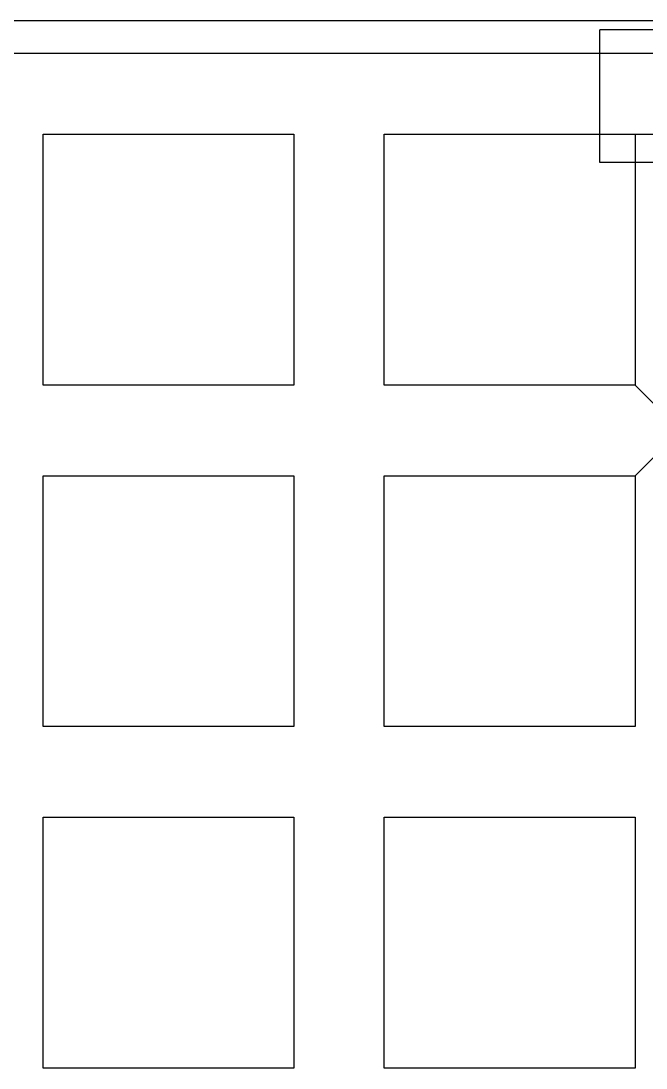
# Model space of a CAD drawing. Extents: x -13 to 110, y -10 to 99.
# Drawn here: x 39.5 to 74.4, y 40.9 to 99.3 of the extents above; entities that cross this region are included whole.
import ezdxf

# ---------------------------------------------------------------- set-up
doc = ezdxf.new("R2010")
doc.units = 0
doc.header["$MEASUREMENT"] = 0
doc.layers.get('0').update_dxf_attribs({"linetype": 'CONTINUOUS'})
doc.layers.add('参考线', color=172, linetype='CONTINUOUS')

msp = doc.modelspace()

# ---------------------------------------------------------------- linework, layer by layer
at = {"linetype": 'Continuous'}
for p, q in [((96.3452, 99.3075), (-13.10492, 99.3075)), ((76.29435, 98.8075), (71.79435, 98.8075)), ((71.79435, 91.4075), (71.79435, 98.8075)), ((-2.34928, 97.5075), (93.78957, 97.5075)), ((80.79435, 91.4075), (71.79435, 91.4075))]:
    msp.add_line(p, q, dxfattribs=at)
at = {"color": 0}
for p, q in [((40.7197, 92.9831), (54.719, 92.9831)), ((40.7197, 78.9838), (40.7197, 92.9831)), ((54.719, 92.9831), (54.719, 78.9838)), ((59.7697, 92.9831), (73.769, 92.9831)), ((59.7697, 78.9838), (59.7697, 92.9831)), ((73.769, 92.9831), (73.769, 78.9838)), ((54.719, 78.9838), (40.7197, 78.9838)), ((73.769, 78.9838), (59.7697, 78.9838)), ((40.7197, 73.9331), (54.719, 73.9331)), ((40.7197, 59.9338), (40.7197, 73.9331)), ((54.719, 73.9331), (54.719, 59.9338)), ((59.7697, 73.9331), (73.769, 73.9331)), ((59.7697, 59.9338), (59.7697, 73.9331)), ((73.769, 73.9331), (73.769, 59.9338)), ((54.719, 59.9338), (40.7197, 59.9338)), ((73.769, 59.9338), (59.7697, 59.9338)), ((40.7197, 54.8831), (54.719, 54.8831)), ((40.7197, 40.8838), (40.7197, 54.8831)), ((54.719, 54.8831), (54.719, 40.8838)), ((59.7697, 54.8831), (73.769, 54.8831)), ((59.7697, 40.8838), (59.7697, 54.8831)), ((73.769, 54.8831), (73.769, 40.8838)), ((54.719, 40.8838), (40.7197, 40.8838)), ((73.769, 40.8838), (59.7697, 40.8838))]:
    msp.add_line(p, q, dxfattribs=at)
at = {"layer": '参考线', "linetype": 'Continuous'}
for p, q in [((73.769, 92.9831), (78.8197, 92.9831)), ((73.769, 78.9838), (78.8197, 73.9331)), ((73.769, 73.9331), (78.8197, 78.9838))]:
    msp.add_line(p, q, dxfattribs=at)

doc.saveas('drawing.dxf')
